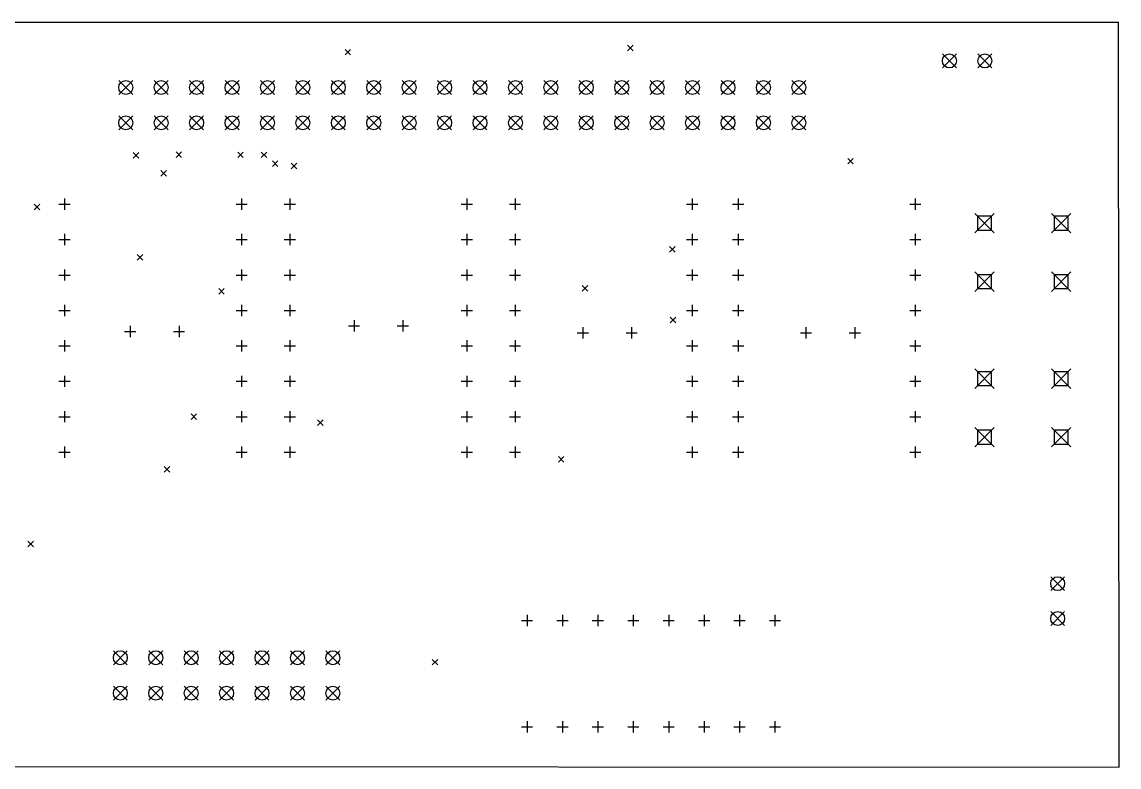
# Model space of a CAD drawing. Extents: x 123 to 280, y -151 to -68.
# Drawn here: x 200.8 to 279.5, y -121.8 to -68.3 of the extents above; entities that cross this region are included whole.
import ezdxf

# ---------------------------------------------------------------- set-up
doc = ezdxf.new("R2010")
doc.units = 0
doc.layers.add('BLACK', color=7, linetype='CONTINUOUS')

msp = doc.modelspace()

# ---------------------------------------------------------------- linework, layer by layer
at = {"layer": 'BLACK', "linetype": 'CONTINUOUS'}
for p, q in [((124.841, -68.326), (279.45, -68.35)), ((279.5, -121.75), (279.45, -68.35)), ((244.265, -69.992), (244.665, -70.392)), ((244.665, -69.992), (244.265, -70.392)), ((224.004, -70.291), (224.404, -70.691)), ((224.404, -70.291), (224.004, -70.691)), ((266.835, -70.62), (267.835, -71.62)), ((267.835, -70.62), (266.835, -71.62)), ((269.375, -70.62), (270.375, -71.62)), ((270.375, -70.62), (269.375, -71.62)), ((207.78, -72.525), (208.78, -73.525)), ((208.78, -72.525), (207.78, -73.525)), ((210.32, -72.525), (211.32, -73.525)), ((211.32, -72.525), (210.32, -73.525)), ((212.86, -72.525), (213.86, -73.525)), ((213.86, -72.525), (212.86, -73.525)), ((215.4, -72.525), (216.4, -73.525)), ((216.4, -72.525), (215.4, -73.525)), ((217.94, -72.525), (218.94, -73.525)), ((218.94, -72.525), (217.94, -73.525)), ((220.48, -72.525), (221.48, -73.525)), ((221.48, -72.525), (220.48, -73.525)), ((223.02, -72.525), (224.02, -73.525)), ((224.02, -72.525), (223.02, -73.525)), ((225.56, -72.525), (226.56, -73.525)), ((226.56, -72.525), (225.56, -73.525)), ((228.1, -72.525), (229.1, -73.525)), ((229.1, -72.525), (228.1, -73.525)), ((230.64, -72.525), (231.64, -73.525)), ((231.64, -72.525), (230.64, -73.525)), ((233.18, -72.525), (234.18, -73.525)), ((234.18, -72.525), (233.18, -73.525)), ((235.72, -72.525), (236.72, -73.525)), ((236.72, -72.525), (235.72, -73.525)), ((238.26, -72.525), (239.26, -73.525)), ((239.26, -72.525), (238.26, -73.525)), ((240.8, -72.525), (241.8, -73.525)), ((241.8, -72.525), (240.8, -73.525)), ((243.34, -72.525), (244.34, -73.525)), ((244.34, -72.525), (243.34, -73.525)), ((245.88, -72.525), (246.88, -73.525)), ((246.88, -72.525), (245.88, -73.525)), ((248.42, -72.525), (249.42, -73.525)), ((249.42, -72.525), (248.42, -73.525)), ((250.96, -72.525), (251.96, -73.525)), ((251.96, -72.525), (250.96, -73.525)), ((253.5, -72.525), (254.5, -73.525)), ((254.5, -72.525), (253.5, -73.525)), ((256.04, -72.525), (257.04, -73.525)), ((257.04, -72.525), (256.04, -73.525)), ((207.78, -75.065), (208.78, -76.065)), ((208.78, -75.065), (207.78, -76.065)), ((210.32, -75.065), (211.32, -76.065)), ((211.32, -75.065), (210.32, -76.065)), ((212.86, -75.065), (213.86, -76.065)), ((213.86, -75.065), (212.86, -76.065)), ((215.4, -75.065), (216.4, -76.065)), ((216.4, -75.065), (215.4, -76.065)), ((217.94, -75.065), (218.94, -76.065)), ((218.94, -75.065), (217.94, -76.065)), ((220.48, -75.065), (221.48, -76.065)), ((221.48, -75.065), (220.48, -76.065)), ((223.02, -75.065), (224.02, -76.065)), ((224.02, -75.065), (223.02, -76.065)), ((225.56, -75.065), (226.56, -76.065)), ((226.56, -75.065), (225.56, -76.065)), ((228.1, -75.065), (229.1, -76.065)), ((229.1, -75.065), (228.1, -76.065)), ((230.64, -75.065), (231.64, -76.065)), ((231.64, -75.065), (230.64, -76.065)), ((233.18, -75.065), (234.18, -76.065)), ((234.18, -75.065), (233.18, -76.065)), ((235.72, -75.065), (236.72, -76.065)), ((236.72, -75.065), (235.72, -76.065)), ((238.26, -75.065), (239.26, -76.065)), ((239.26, -75.065), (238.26, -76.065)), ((240.8, -75.065), (241.8, -76.065)), ((241.8, -75.065), (240.8, -76.065)), ((243.34, -75.065), (244.34, -76.065)), ((244.34, -75.065), (243.34, -76.065)), ((245.88, -75.065), (246.88, -76.065)), ((246.88, -75.065), (245.88, -76.065)), ((248.42, -75.065), (249.42, -76.065)), ((249.42, -75.065), (248.42, -76.065)), ((250.96, -75.065), (251.96, -76.065)), ((251.96, -75.065), (250.96, -76.065)), ((253.5, -75.065), (254.5, -76.065)), ((254.5, -75.065), (253.5, -76.065)), ((256.04, -75.065), (257.04, -76.065)), ((257.04, -75.065), (256.04, -76.065)), ((208.821, -77.692), (209.221, -78.092)), ((209.221, -77.692), (208.821, -78.092)), ((211.884, -77.636), (212.284, -78.036)), ((212.284, -77.636), (211.884, -78.036)), ((216.306, -77.655), (216.706, -78.055)), ((216.706, -77.655), (216.306, -78.055)), ((217.991, -77.655), (218.391, -78.055)), ((218.391, -77.655), (217.991, -78.055)), ((218.791, -78.28), (219.191, -78.68)), ((219.191, -78.28), (218.791, -78.68)), ((220.147, -78.457), (220.547, -78.857)), ((220.547, -78.457), (220.147, -78.857)), ((260.045, -78.11), (260.445, -78.51)), ((260.445, -78.11), (260.045, -78.51)), ((210.798, -78.981), (211.198, -79.381)), ((211.198, -78.981), (210.798, -79.381)), ((203.89, -80.99), (203.89, -81.79)), ((216.59, -80.99), (216.59, -81.79)), ((220.04, -80.99), (220.04, -81.79)), ((232.74, -80.99), (232.74, -81.79)), ((236.19, -80.99), (236.19, -81.79)), ((248.89, -80.99), (248.89, -81.79)), ((252.19, -80.99), (252.19, -81.79)), ((264.89, -80.99), (264.89, -81.79)), ((201.721, -81.397), (202.121, -81.797)), ((202.121, -81.397), (201.721, -81.797)), ((203.49, -81.39), (204.29, -81.39)), ((216.19, -81.39), (216.99, -81.39)), ((219.64, -81.39), (220.44, -81.39)), ((232.34, -81.39), (233.14, -81.39)), ((235.79, -81.39), (236.59, -81.39)), ((248.49, -81.39), (249.29, -81.39)), ((251.79, -81.39), (252.59, -81.39)), ((264.49, -81.39), (265.29, -81.39)), ((269.15, -82.05), (270.55, -83.45)), ((270.55, -82.05), (269.15, -83.45)), ((270.345, -82.255), (269.355, -82.255)), ((269.355, -82.255), (269.355, -83.245)), ((270.345, -83.245), (270.345, -82.255)), ((274.65, -82.05), (276.05, -83.45)), ((276.05, -82.05), (274.65, -83.45)), ((275.845, -82.255), (274.855, -82.255)), ((274.855, -82.255), (274.855, -83.245)), ((275.845, -83.245), (275.845, -82.255)), ((269.355, -83.245), (270.345, -83.245)), ((274.855, -83.245), (275.845, -83.245)), ((203.49, -83.93), (204.29, -83.93)), ((203.89, -83.53), (203.89, -84.33)), ((216.19, -83.93), (216.99, -83.93)), ((216.59, -83.53), (216.59, -84.33)), ((219.64, -83.93), (220.44, -83.93)), ((220.04, -83.53), (220.04, -84.33)), ((232.34, -83.93), (233.14, -83.93)), ((232.74, -83.53), (232.74, -84.33)), ((235.79, -83.93), (236.59, -83.93)), ((236.19, -83.53), (236.19, -84.33)), ((248.49, -83.93), (249.29, -83.93)), ((248.89, -83.53), (248.89, -84.33)), ((251.79, -83.93), (252.59, -83.93)), ((252.19, -83.53), (252.19, -84.33)), ((264.49, -83.93), (265.29, -83.93)), ((264.89, -83.53), (264.89, -84.33)), ((247.266, -84.437), (247.666, -84.837)), ((247.666, -84.437), (247.266, -84.837)), ((209.107, -85), (209.507, -85.4)), ((209.507, -85), (209.107, -85.4)), ((203.49, -86.47), (204.29, -86.47)), ((203.89, -86.07), (203.89, -86.87)), ((216.19, -86.47), (216.99, -86.47)), ((216.59, -86.07), (216.59, -86.87)), ((219.64, -86.47), (220.44, -86.47)), ((220.04, -86.07), (220.04, -86.87)), ((232.34, -86.47), (233.14, -86.47)), ((232.74, -86.07), (232.74, -86.87)), ((235.79, -86.47), (236.59, -86.47)), ((236.19, -86.07), (236.19, -86.87)), ((248.49, -86.47), (249.29, -86.47)), ((248.89, -86.07), (248.89, -86.87)), ((251.79, -86.47), (252.59, -86.47)), ((252.19, -86.07), (252.19, -86.87)), ((264.49, -86.47), (265.29, -86.47)), ((264.89, -86.07), (264.89, -86.87)), ((269.15, -86.25), (270.55, -87.65)), ((270.55, -86.25), (269.15, -87.65)), ((270.345, -86.455), (269.355, -86.455)), ((269.355, -86.455), (269.355, -87.445)), ((270.345, -87.445), (270.345, -86.455)), ((274.65, -86.25), (276.05, -87.65)), ((276.05, -86.25), (274.65, -87.65)), ((275.845, -86.455), (274.855, -86.455)), ((274.855, -86.455), (274.855, -87.445)), ((275.845, -87.445), (275.845, -86.455)), ((241.002, -87.233), (241.402, -87.632)), ((241.402, -87.233), (241.002, -87.632)), ((214.945, -87.448), (215.345, -87.848)), ((215.345, -87.448), (214.945, -87.848)), ((269.355, -87.445), (270.345, -87.445)), ((274.855, -87.445), (275.845, -87.445)), ((203.89, -88.61), (203.89, -89.41)), ((216.59, -88.61), (216.59, -89.41)), ((220.04, -88.61), (220.04, -89.41)), ((232.74, -88.61), (232.74, -89.41)), ((236.19, -88.61), (236.19, -89.41)), ((248.89, -88.61), (248.89, -89.41)), ((252.19, -88.61), (252.19, -89.41)), ((264.89, -88.61), (264.89, -89.41)), ((203.49, -89.01), (204.29, -89.01)), ((216.19, -89.01), (216.99, -89.01)), ((219.64, -89.01), (220.44, -89.01)), ((232.34, -89.01), (233.14, -89.01)), ((235.79, -89.01), (236.59, -89.01)), ((247.309, -89.489), (247.709, -89.889)), ((247.709, -89.489), (247.309, -89.889)), ((248.49, -89.01), (249.29, -89.01)), ((251.79, -89.01), (252.59, -89.01)), ((264.49, -89.01), (265.29, -89.01)), ((208.6, -90.12), (208.6, -90.92)), ((212.1, -90.12), (212.1, -90.92)), ((224.25, -90.12), (225.05, -90.12)), ((224.65, -89.72), (224.65, -90.52)), ((227.75, -90.12), (228.55, -90.12)), ((228.15, -89.72), (228.15, -90.52)), ((241.05, -90.22), (241.05, -91.02)), ((244.55, -90.22), (244.55, -91.02)), ((257.05, -90.22), (257.05, -91.02)), ((260.55, -90.22), (260.55, -91.02)), ((203.89, -91.15), (203.89, -91.95)), ((208.2, -90.52), (209, -90.52)), ((211.7, -90.52), (212.5, -90.52)), ((216.59, -91.15), (216.59, -91.95)), ((220.04, -91.15), (220.04, -91.95)), ((232.74, -91.15), (232.74, -91.95)), ((236.19, -91.15), (236.19, -91.95)), ((240.65, -90.62), (241.45, -90.62)), ((244.15, -90.62), (244.95, -90.62)), ((248.89, -91.15), (248.89, -91.95)), ((252.19, -91.15), (252.19, -91.95)), ((256.65, -90.62), (257.45, -90.62)), ((260.15, -90.62), (260.95, -90.62)), ((264.89, -91.15), (264.89, -91.95)), ((203.49, -91.55), (204.29, -91.55)), ((216.19, -91.55), (216.99, -91.55)), ((219.64, -91.55), (220.44, -91.55)), ((232.34, -91.55), (233.14, -91.55)), ((235.79, -91.55), (236.59, -91.55)), ((248.49, -91.55), (249.29, -91.55)), ((251.79, -91.55), (252.59, -91.55)), ((264.49, -91.55), (265.29, -91.55)), ((269.15, -93.2), (270.55, -94.6)), ((270.55, -93.2), (269.15, -94.6)), ((270.345, -93.405), (269.355, -93.405)), ((269.355, -93.405), (269.355, -94.395)), ((270.345, -94.395), (270.345, -93.405)), ((274.65, -93.2), (276.05, -94.6)), ((276.05, -93.2), (274.65, -94.6)), ((275.845, -93.405), (274.855, -93.405)), ((274.855, -93.405), (274.855, -94.395)), ((275.845, -94.395), (275.845, -93.405)), ((203.49, -94.09), (204.29, -94.09)), ((203.89, -93.69), (203.89, -94.49)), ((216.19, -94.09), (216.99, -94.09)), ((216.59, -93.69), (216.59, -94.49)), ((219.64, -94.09), (220.44, -94.09)), ((220.04, -93.69), (220.04, -94.49)), ((232.34, -94.09), (233.14, -94.09)), ((232.74, -93.69), (232.74, -94.49)), ((235.79, -94.09), (236.59, -94.09)), ((236.19, -93.69), (236.19, -94.49)), ((248.49, -94.09), (249.29, -94.09)), ((248.89, -93.69), (248.89, -94.49)), ((251.79, -94.09), (252.59, -94.09)), ((252.19, -93.69), (252.19, -94.49)), ((264.49, -94.09), (265.29, -94.09)), ((264.89, -93.69), (264.89, -94.49)), ((269.355, -94.395), (270.345, -94.395)), ((274.855, -94.395), (275.845, -94.395)), ((203.49, -96.63), (204.29, -96.63)), ((203.89, -96.23), (203.89, -97.03)), ((212.96, -96.43), (213.36, -96.83)), ((213.36, -96.43), (212.96, -96.83)), ((216.19, -96.63), (216.99, -96.63)), ((216.59, -96.23), (216.59, -97.03)), ((219.64, -96.63), (220.44, -96.63)), ((220.04, -96.23), (220.04, -97.03)), ((232.34, -96.63), (233.14, -96.63)), ((232.74, -96.23), (232.74, -97.03)), ((235.79, -96.63), (236.59, -96.63)), ((236.19, -96.23), (236.19, -97.03)), ((248.49, -96.63), (249.29, -96.63)), ((248.89, -96.23), (248.89, -97.03)), ((251.79, -96.63), (252.59, -96.63)), ((252.19, -96.23), (252.19, -97.03)), ((264.49, -96.63), (265.29, -96.63)), ((264.89, -96.23), (264.89, -97.03)), ((222.028, -96.861), (222.428, -97.261)), ((222.428, -96.861), (222.028, -97.261)), ((269.15, -97.4), (270.55, -98.8)), ((270.55, -97.4), (269.15, -98.8)), ((274.65, -97.4), (276.05, -98.8)), ((276.05, -97.4), (274.65, -98.8)), ((270.345, -97.605), (269.355, -97.605)), ((269.355, -97.605), (269.355, -98.595)), ((270.345, -98.595), (270.345, -97.605)), ((275.845, -97.605), (274.855, -97.605)), ((274.855, -97.605), (274.855, -98.595)), ((275.845, -98.595), (275.845, -97.605)), ((203.89, -98.77), (203.89, -99.57)), ((216.59, -98.77), (216.59, -99.57)), ((220.04, -98.77), (220.04, -99.57)), ((232.74, -98.77), (232.74, -99.57)), ((236.19, -98.77), (236.19, -99.57)), ((248.89, -98.77), (248.89, -99.57)), ((252.19, -98.77), (252.19, -99.57)), ((264.89, -98.77), (264.89, -99.57)), ((269.355, -98.595), (270.345, -98.595)), ((274.855, -98.595), (275.845, -98.595)), ((203.49, -99.17), (204.29, -99.17)), ((216.19, -99.17), (216.99, -99.17)), ((219.64, -99.17), (220.44, -99.17)), ((232.34, -99.17), (233.14, -99.17)), ((235.79, -99.17), (236.59, -99.17)), ((239.301, -99.486), (239.701, -99.886)), ((239.701, -99.486), (239.301, -99.886)), ((248.49, -99.17), (249.29, -99.17)), ((251.79, -99.17), (252.59, -99.17)), ((264.49, -99.17), (265.29, -99.17)), ((211.042, -100.195), (211.442, -100.595)), ((211.442, -100.195), (211.042, -100.595)), ((201.267, -105.55), (201.667, -105.95)), ((201.667, -105.55), (201.267, -105.95)), ((274.6, -108.1), (275.6, -109.1)), ((275.6, -108.1), (274.6, -109.1)), ((237.05, -110.847), (237.05, -111.647)), ((239.59, -110.847), (239.59, -111.647)), ((242.13, -110.847), (242.13, -111.647)), ((244.67, -110.847), (244.67, -111.647)), ((247.21, -110.847), (247.21, -111.647)), ((249.75, -110.847), (249.75, -111.647)), ((252.29, -110.847), (252.29, -111.647)), ((254.83, -110.847), (254.83, -111.647)), ((274.6, -110.6), (275.6, -111.6)), ((275.6, -110.6), (274.6, -111.6)), ((236.65, -111.247), (237.45, -111.247)), ((239.19, -111.247), (239.99, -111.247)), ((241.73, -111.247), (242.53, -111.247)), ((244.27, -111.247), (245.07, -111.247)), ((246.81, -111.247), (247.61, -111.247)), ((249.35, -111.247), (250.15, -111.247)), ((251.89, -111.247), (252.69, -111.247)), ((254.43, -111.247), (255.23, -111.247)), ((207.39, -113.41), (208.39, -114.41)), ((208.39, -113.41), (207.39, -114.41)), ((209.93, -113.41), (210.93, -114.41)), ((210.93, -113.41), (209.93, -114.41)), ((212.47, -113.41), (213.47, -114.41)), ((213.47, -113.41), (212.47, -114.41)), ((215.01, -113.41), (216.01, -114.41)), ((216.01, -113.41), (215.01, -114.41)), ((217.55, -113.41), (218.55, -114.41)), ((218.55, -113.41), (217.55, -114.41)), ((220.09, -113.41), (221.09, -114.41)), ((221.09, -113.41), (220.09, -114.41)), ((222.63, -113.41), (223.63, -114.41)), ((223.63, -113.41), (222.63, -114.41)), ((230.25, -114.028), (230.65, -114.428)), ((230.65, -114.028), (230.25, -114.428)), ((207.39, -115.95), (208.39, -116.95)), ((208.39, -115.95), (207.39, -116.95)), ((209.93, -115.95), (210.93, -116.95)), ((210.93, -115.95), (209.93, -116.95)), ((212.47, -115.95), (213.47, -116.95)), ((213.47, -115.95), (212.47, -116.95)), ((215.01, -115.95), (216.01, -116.95)), ((216.01, -115.95), (215.01, -116.95)), ((217.55, -115.95), (218.55, -116.95)), ((218.55, -115.95), (217.55, -116.95)), ((220.09, -115.95), (221.09, -116.95)), ((221.09, -115.95), (220.09, -116.95)), ((222.63, -115.95), (223.63, -116.95)), ((223.63, -115.95), (222.63, -116.95)), ((237.05, -118.468), (237.05, -119.267)), ((239.59, -118.468), (239.59, -119.267)), ((242.13, -118.468), (242.13, -119.267)), ((244.67, -118.468), (244.67, -119.267)), ((247.21, -118.468), (247.21, -119.267)), ((249.75, -118.468), (249.75, -119.267)), ((252.29, -118.468), (252.29, -119.267)), ((254.83, -118.468), (254.83, -119.267)), ((236.65, -118.867), (237.45, -118.867)), ((239.19, -118.867), (239.99, -118.867)), ((241.73, -118.867), (242.53, -118.867)), ((244.27, -118.867), (245.07, -118.867)), ((246.81, -118.867), (247.61, -118.867)), ((249.35, -118.867), (250.15, -118.867)), ((251.89, -118.867), (252.69, -118.867)), ((254.43, -118.867), (255.23, -118.867)), ((124.841, -121.666), (279.5, -121.75))]:
    msp.add_line(p, q, dxfattribs=at)
at = {"layer": 'BLACK'}
for centre in [(267.335, -71.12), (269.875, -71.12), (208.28, -73.025), (210.82, -73.025), (213.36, -73.025), (215.9, -73.025), (218.44, -73.025), (220.98, -73.025), (223.52, -73.025), (226.06, -73.025), (228.6, -73.025), (231.14, -73.025), (233.68, -73.025), (236.22, -73.025), (238.76, -73.025), (241.3, -73.025), (243.84, -73.025), (246.38, -73.025), (248.92, -73.025), (251.46, -73.025), (254, -73.025), (256.54, -73.025), (208.28, -75.565), (210.82, -75.565), (213.36, -75.565), (215.9, -75.565), (218.44, -75.565), (220.98, -75.565), (223.52, -75.565), (226.06, -75.565), (228.6, -75.565), (231.14, -75.565), (233.68, -75.565), (236.22, -75.565), (238.76, -75.565), (241.3, -75.565), (243.84, -75.565), (246.38, -75.565), (248.92, -75.565), (251.46, -75.565), (254, -75.565), (256.54, -75.565), (275.1, -108.6), (275.1, -111.1), (207.89, -113.91), (210.43, -113.91), (212.97, -113.91), (215.51, -113.91), (218.05, -113.91), (220.59, -113.91), (223.13, -113.91), (207.89, -116.45), (210.43, -116.45), (212.97, -116.45), (215.51, -116.45), (218.05, -116.45), (220.59, -116.45), (223.13, -116.45)]:
    msp.add_circle(centre, 0.5, dxfattribs=at)

doc.saveas('drawing.dxf')
